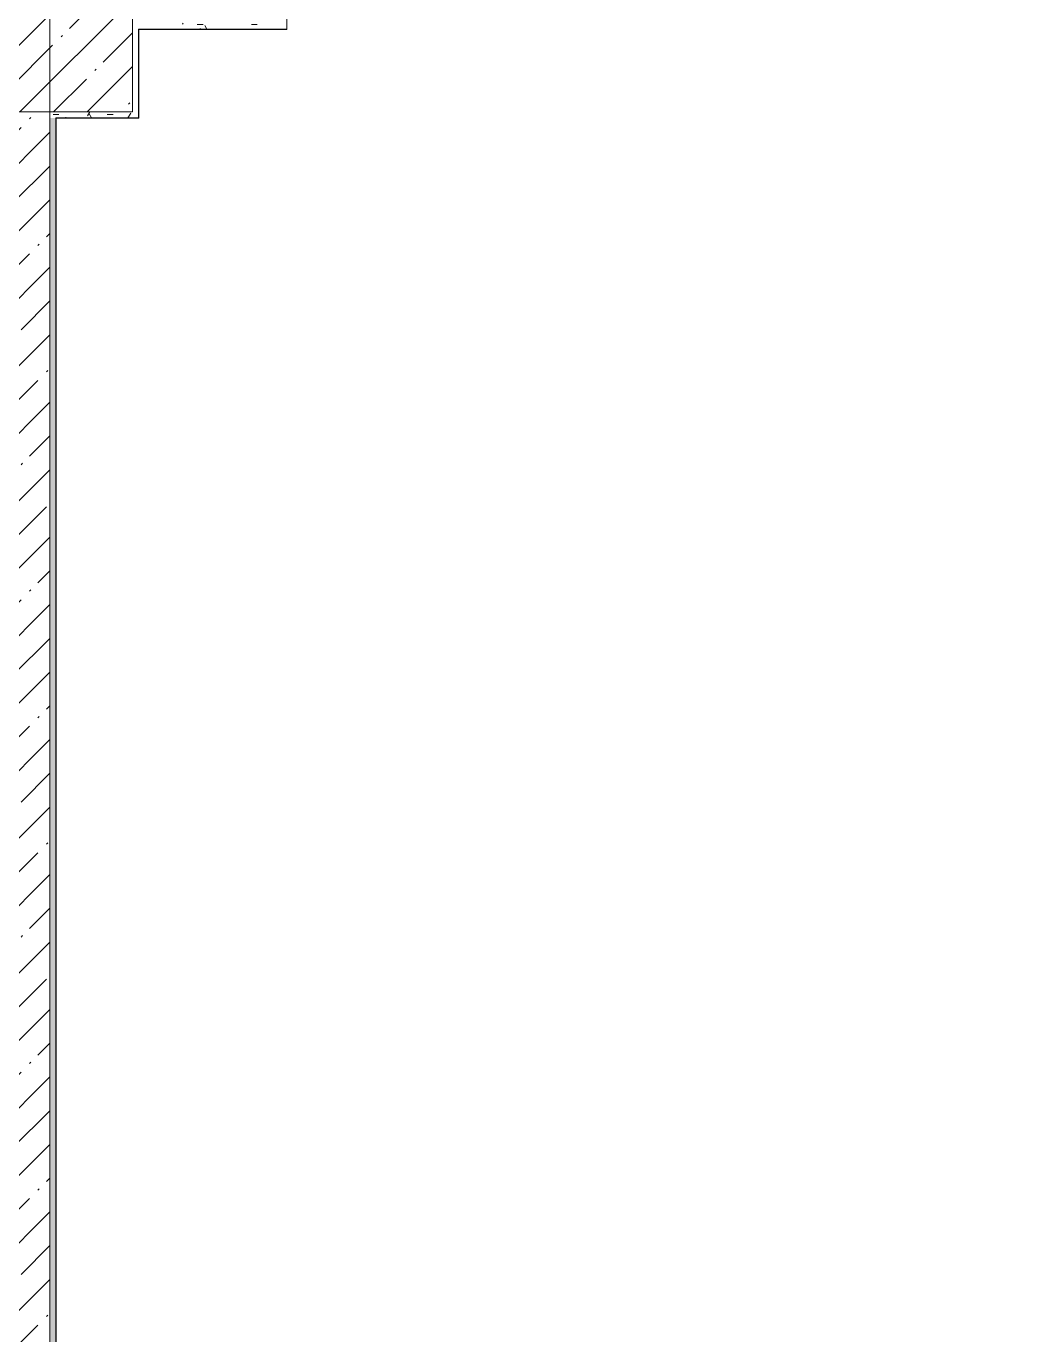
# Model space of a CAD drawing. Header units: millimetres. Extents: x -164500 to 426394, y -23753 to 102118.
# Drawn here: x 187452 to 190798, y 77806 to 82229 of the extents above; entities that cross this region are included whole.
import ezdxf

# ---------------------------------------------------------------- set-up
doc = ezdxf.new("R2010")
doc.units = ezdxf.units.MM
doc.linetypes.add('Осевая', pattern=[6350, 1270, -952.5, 3175, -952.5])
for name, color, linetype, lineweight in [('A-WALL', 7, 'Continuous', 5), ('I-WALL', 7, 'Continuous', 5), ('S-COLS', 7, 'Continuous', 9), ('S-COLS-1', 7, 'Continuous', 5), ('Оси', 7, 'Continuous', 9), ('Оси-2', 7, 'Осевая', 9)]:
    doc.layers.add(name, color=color, linetype=linetype, lineweight=lineweight)
doc.layers.add('A-WALL-1', color=9, linetype='Continuous', lineweight=5, true_color=0x808080)
doc.layers.add('A-WALL-FNSH-1', color=9, linetype='Continuous', lineweight=5, true_color=0x808080)
pattern_1 = [(0, (148772.123, 0), (243.84, 60.96), [20.117, -162.763, 20.117, -162.763, -975.36]), (0, (148772.123, 0), (243.84, 60.96), [-365.76, 20.117, -345.643, 20.117, -162.763, -426.72]), (0, (148772.123, 0), (243.84, 60.96), [-914.4, 20.117, -101.803, 20.117, -284.683]), (120, (148863.563, 30.48), (-174.71291, 180.691634), [20.117, -162.763, 20.117, -162.763, -975.36]), (120, (148863.563, 30.48), (-174.71291, 180.691634), [-365.76, 20.117, -345.643, 20.117, -162.763, -426.72]), (120, (148863.563, 30.48), (-174.71291, 180.691634), [-914.4, 20.117, -101.803, 20.117, -284.683]), (240, (148894.043, 152.4), (-69.12709, -241.651634), [20.117, -162.763, 20.117, -162.763, -975.36]), (240, (148894.043, 152.4), (-69.12709, -241.651634), [-365.76, 20.117, -345.643, 20.117, -162.763, -426.72]), (240, (148894.043, 152.4), (-69.12709, -241.651634), [-914.4, 20.117, -101.803, 20.117, -284.683])]

# ---------------------------------------------------------------- blocks, each defined once
blk = doc.blocks.new('BSC_Колонна _Прямоугольная - 500х500-23286270-Объем проектирования 2 этажа')
at = {"layer": 'S-COLS-1'}
h = blk.add_hatch(dxfattribs=at)
h.set_pattern_fill('FP_4', color=256, style=0, pattern_type=2)
h.set_pattern_definition([(45, (-38790, -7650), (-114.04925, 114.04925), []), (45, (-38675.95, -7650), (-114.04925, 114.04925), [201.613, -40.323, 6.706, -33.617])])
h.paths.add_polyline_path([(-70.3, -250), (250, -250), (250, 250), (-250, 250), (-250, -250)])
for p, q in [((250, 250), (-250, 250)), ((-250, 250), (-250, -250)), ((250, -250), (250, 250)), ((-250, -250), (250, -250))]:
    blk.add_line(p, q, dxfattribs=at)
blk = doc.blocks.new('2floor')
at = {"layer": 'I-WALL'}
h = blk.add_hatch(dxfattribs=at)
h.set_pattern_fill('FP_191', color=256, style=0, pattern_type=2)
h.set_pattern_definition(pattern_1)
h.paths.add_polyline_path([(191661.1, 7680), (191682.1, 7700), (190833.1, 7700), (190833.1, 7680), (191525.5, 7680)])
h.paths.add_polyline_path([(191678.1, 7680), (191682.1, 7680), (191682.1, 7700), (191662.1, 7680)])
h.paths.add_polyline_path([(187812.1, 7700), (187833.1, 7680), (188333.1, 7680), (188333.1, 7700), (187822.1, 7700)])
h.paths.add_polyline_path([(187832.1, 7680), (187812.1, 7700), (187812.1, 7680), (187822.1, 7680)])
h = blk.add_hatch(dxfattribs=at)
h.set_pattern_fill('FP_191', color=256, style=0, pattern_type=2)
h.set_pattern_definition(pattern_1)
h.paths.add_polyline_path([(187812.9, 7380), (187832.1, 7380), (187832.1, 7680), (187812.1, 7680), (187812.1, 7380)])
h = blk.add_hatch(dxfattribs=at)
h.set_pattern_fill('FP_1', color=256, style=0, pattern_type=2)
h.set_pattern_definition([(45, (148772.12, 0), (-114.04925, 114.04925), []), (45, (148886.17, 0), (-114.04925, 114.04925), [201.612, -40.322, 6.706, -33.617])])
h.paths.add_polyline_path([(187492.7, 410), (187532.1, 410), (187532.1, 7400), (187312.1, 7400), (187312.1, 410), (187491.8, 410)])
h = blk.add_hatch(dxfattribs=at)
h.set_pattern_fill('FP_191', color=256, style=0, pattern_type=2)
h.set_pattern_definition(pattern_1)
h.paths.add_polyline_path([(187811.3, 7380), (187812.1, 7380), (187812.1, 7400), (187532.1, 7400), (187553.1, 7380), (187810.6, 7380)])
h.paths.add_polyline_path([(187532.1, 7380), (187552.1, 7380), (187532.1, 7400)])
h = blk.add_hatch(dxfattribs=at)
h.set_pattern_fill('FP_191', color=256, style=0, pattern_type=2)
h.set_pattern_definition(pattern_1)
h.paths.add_polyline_path([(187532.1, 800), (187552.1, 800), (187552.1, 7379), (187532.1, 7380), (187532.1, 1619.8)])
at = {"layer": 'A-WALL'}
for p, q in [((187832.1, 7380), (187832.1, 7680)), ((188333.1, 7680), (187832.1, 7680)), ((187833.1, 7680), (187833.1, 7679)), ((187532.1, 787.5), (187532.1, 7400)), ((187532.1, 7380), (187532.1, 800)), ((187812.1, 7380), (187552.1, 7380)), ((187552.1, 780), (187552.1, 7379))]:
    blk.add_line(p, q, dxfattribs=at)
at = {"layer": 'A-WALL-1'}
blk.add_line((188333.1, 7680), (188333.1, 7920), dxfattribs=at)
at = {"layer": 'A-WALL-FNSH-1'}
for p, q in [((187833.1, 7379), (187833.1, 7679)), ((187833.1, 7679), (188333.1, 7679)), ((188333.1, 7679), (188333.1, 7680)), ((187552.1, 7380), (187552.1, 7379)), ((187552.1, 7379), (187833.1, 7379)), ((187553.1, 801), (187553.1, 7380)), ((187832.1, 7380), (187812.1, 7380))]:
    blk.add_line(p, q, dxfattribs=at)
at = {"layer": 'Оси'}
blk.add_line((187532.1, -674.7), (187532.1, 4325.3), dxfattribs=at)
at = {"layer": 'Оси-2'}
blk.add_line((187532.1, 4325.3), (187532.1, 10200), dxfattribs=at)
at = {"layer": 'S-COLS'}
blk.add_blockref('BSC_Колонна _Прямоугольная - 500х500-23286270-Объем проектирования 2 этажа', (187562.1, 7650), dxfattribs=at)

msp = doc.modelspace()

# ---------------------------------------------------------------- block references
msp.add_blockref('2floor', (0, 74539.358))

doc.saveas('drawing.dxf')
